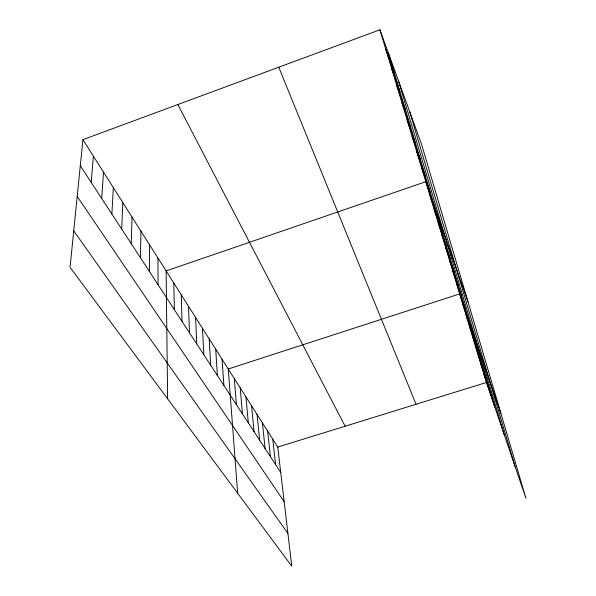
<?xml version="1.0" encoding="UTF-8"?>
<svg xmlns="http://www.w3.org/2000/svg" width="596" height="596" viewBox="0 0 596 596"><rect width="100%" height="100%" fill="white"/><g stroke="black" fill="none" stroke-linecap="round" stroke-linejoin="round"><path stroke-width="0.89" d="M149.38 271.433L149.589 244.837M140.447 257.77L140.939 231.188M131.232 243.66L132.021 217.115M121.711 229.088L122.828 202.603M111.877 214.031L113.329 187.621M101.707 198.468L103.525 172.147M91.188 182.376L93.401 156.159M82.926 139.635L70.06 267.276L291.772 566.2L277.736 447.075L82.926 139.635L379.92 29.8L421.588 144.374L525.94 498.316L486.418 382.49L379.92 29.8M277.736 447.075L486.418 382.49M73.733 230.853L287.913 533.48M77.204 196.442L284.165 501.653M80.296 165.71L280.723 472.449M177.839 104.538L345.106 426.222M278.764 67.214L416.038 404.267M385.731 49.028L394.247 72.57M391.334 67.601L399.909 91.397M396.757 85.541L405.369 109.575M401.995 102.899L410.644 127.127M407.068 119.684L415.747 144.083M411.97 135.933L420.679 160.48M416.723 151.675L425.447 176.349M421.327 166.925L430.059 191.703M468.016 301.852L425.79 181.706L166.12 270.927L167.625 398.821M429.999 195.63L438.738 220.572M434.082 209.159L442.821 234.154M438.045 222.293L446.784 247.333M441.904 235.07L450.636 260.132M445.652 247.489L454.375 272.566M449.302 259.565L458.004 284.657M452.856 271.322L461.542 296.413M456.305 282.765L464.977 307.841M500.849 413.214L459.672 293.917L228.261 368.998L237.662 493.242M462.95 304.772L471.578 329.797M466.147 315.351L474.751 340.346M469.261 325.669L477.836 350.619M472.3 335.727L480.845 360.632M475.265 345.538L483.781 370.392M478.156 355.112L486.641 379.905M480.972 364.454L489.435 389.188M483.728 373.58L492.154 398.247M388.376 53.044L494.814 407.09M398.381 80.549L504.492 435.445M409.631 111.482L515.056 466.415M272.745 439.192L275.643 464.671M267.634 431.132L270.442 456.707M262.404 422.877L265.116 448.557M257.055 414.429L259.655 440.206M251.572 405.779L254.06 431.646M245.954 396.921L248.331 422.869M240.203 387.84L242.453 413.877M234.31 378.535L236.426 404.654M222.062 359.217L223.902 385.478M215.707 349.174L217.384 375.51M209.181 338.878L210.693 365.274M202.476 328.307L203.825 354.754M195.6 317.445L196.762 343.944M188.53 306.292L189.498 332.829M181.266 294.834L182.026 321.4M173.801 283.048L174.345 309.644M157.977 258.075L158.037 284.687"/></g></svg>
